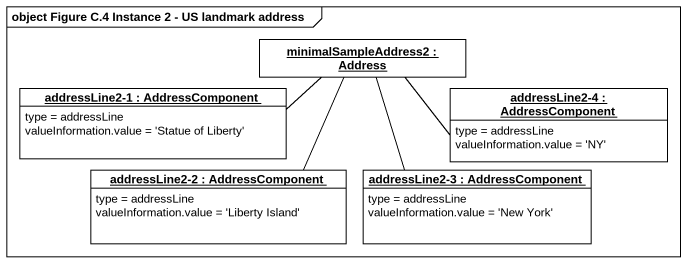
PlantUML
@startuml
mainframe object Figure C.4 Instance 2 - US landmark address
hide circle
hide empty members
object "minimalSampleAddress2 : Address" as minimalSampleAddress2 #FFFFFF
object "addressLine2-1 : AddressComponent" as addressLine2_1 #FFFFFF {
  type = addressLine
  valueInformation.value = 'Statue of Liberty'
}
object "addressLine2-4 : AddressComponent" as addressLine2_4 #FFFFFF {
  type = addressLine
  valueInformation.value = 'NY'
}
object "addressLine2-2 : AddressComponent" as addressLine2_2 #FFFFFF {
  type = addressLine
  valueInformation.value = 'Liberty Island'
}
object "addressLine2-3 : AddressComponent" as addressLine2_3 #FFFFFF {
  type = addressLine
  valueInformation.value = 'New York'
}
addressLine2_1 -right- minimalSampleAddress2
addressLine2_4 -left- minimalSampleAddress2
addressLine2_2 -up- minimalSampleAddress2
addressLine2_3 -up- minimalSampleAddress2
@enduml
